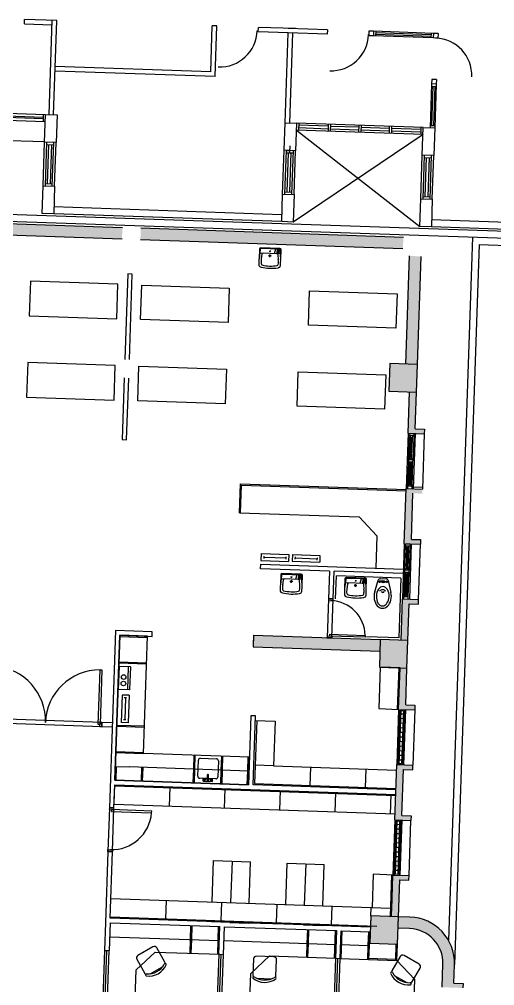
# Model space of a CAD drawing. Extents: x -28 to 149, y -33 to 76.
# Drawn here: x 110.4 to 120.72, y 32.8 to 53.79 of the extents above; entities that cross this region are included whole.
import ezdxf

# ---------------------------------------------------------------- set-up
doc = ezdxf.new("R2010")
doc.units = 0
doc.layers.add('arq-proyección edificios anexos', color=250, linetype='Continuous')

# ---------------------------------------------------------------- blocks, each defined once
blk = doc.blocks.new('Torre Sur')
h = blk.add_hatch(color=256)
h.paths.add_polyline_path([(37.555, 50.491), (31.859, 50.686), (31.85, 50.437), (37.547, 50.241)])
h.paths.add_polyline_path([(43.652, 50.281), (37.955, 50.477), (37.946, 50.227), (43.643, 50.031)])
h.paths.add_polyline_path([(31.459, 50.7), (25.962, 50.889), (25.953, 50.639), (31.45, 50.45)])
h.paths.add_polyline_path([(25.562, 50.903), (19.466, 51.112), (19.172, 42.567), (19.165, 42.367), (19.415, 42.359), (19.707, 50.854), (25.554, 50.653)])
h.paths.add_polyline_path([(23.883, 42.205), (20.745, 42.313), (20.736, 42.063), (23.874, 41.955)])
h.paths.add_polyline_path([(29.509, 42.012), (27.041, 42.097), (27.032, 41.847), (29.501, 41.762)])
h.paths.add_polyline_path([(34.157, 41.852), (31.308, 41.95), (30.409, 41.981), (30.4, 41.731), (34.148, 41.602)])
h.paths.add_polyline_path([(43.151, 41.543), (40.403, 41.638), (40.394, 41.388), (43.143, 41.294)])
h.paths.add_polyline_path([(33.945, 35.681), (31.056, 35.78), (31.048, 35.53), (33.936, 35.431)])
h.paths.add_polyline_path([(19.395, 41.759), (19.145, 41.767), (18.96, 36.371), (19.209, 36.362)])
for points in [[(44.038, 49.868), (43.788, 49.876), (43.707, 47.528), (43.957, 47.519)], [(43.957, 47.519), (43.357, 47.54), (43.337, 46.94), (43.936, 46.92)], [(43.751, 41.523), (43.151, 41.543), (43.131, 40.944), (43.73, 40.923)], [(43.545, 35.526), (42.945, 35.547), (42.925, 34.947), (43.524, 34.927)]]:
    blk.add_hatch(color=256).paths.add_polyline_path(points)
h = blk.add_hatch(color=256)
h.paths.add_polyline_path([(43.936, 46.91), (43.886, 46.911), (43.886, 46.921), (43.786, 46.925), (43.756, 46.025), (44.105, 46.013), (44.109, 46.113), (43.909, 46.12)])
h.paths.add_polyline_path([(43.861, 44.721), (44.061, 44.714), (44.064, 44.814), (43.714, 44.826), (43.673, 43.627), (44.023, 43.615), (44.026, 43.715), (43.827, 43.721)])
h.paths.add_polyline_path([(43.778, 42.322), (43.978, 42.315), (43.982, 42.415), (43.632, 42.427), (43.601, 41.528), (43.701, 41.524), (43.701, 41.534), (43.751, 41.533)])
h.paths.add_polyline_path([(43.73, 40.913), (43.68, 40.915), (43.68, 40.925), (43.58, 40.928), (43.55, 40.029), (43.899, 40.017), (43.903, 40.117), (43.703, 40.124)])
h.paths.add_polyline_path([(43.655, 38.724), (43.855, 38.718), (43.858, 38.818), (43.508, 38.83), (43.467, 37.63), (43.817, 37.618), (43.82, 37.718), (43.621, 37.725)])
h.paths.add_polyline_path([(43.573, 36.326), (43.772, 36.319), (43.776, 36.419), (43.426, 36.431), (43.4, 35.681), (43.395, 35.531), (43.495, 35.528), (43.495, 35.538), (43.545, 35.536)])
h = blk.add_hatch(color=256)
h.paths.add_polyline_path([(44.698, 32.685), (44.898, 32.678), (44.902, 32.778), (44.452, 32.794), (44.411, 31.594), (44.86, 31.579), (44.864, 31.679), (44.664, 31.686)])
h.paths.add_polyline_path([(44.76, 34.484, 0.414214), (43.795, 35.518), (43.545, 35.526), (43.536, 35.276), (43.786, 35.268, -0.414214), (44.51, 34.493), (44.493, 33.993), (44.743, 33.984), (44.943, 33.977), (44.946, 34.077), (44.746, 34.084)])
for p, q in [((35.431, 54.916), (35.434, 55.016)), ((36.134, 54.992), (35.434, 55.016)), ((35.964, 52.947), (36.034, 54.996)), ((36.063, 52.943), (36.134, 54.992)), ((35.431, 54.916), (36.03, 54.896)), ((39.473, 53.877), (39.507, 54.876)), ((39.607, 54.873), (39.507, 54.876)), ((39.569, 53.774), (39.607, 54.873)), ((40.503, 54.742), (40.506, 54.842)), ((41.315, 54.814), (40.506, 54.842)), ((42.005, 54.791), (41.156, 54.82)), ((42.005, 54.791), (42.002, 54.691)), ((41.152, 54.72), (40.503, 54.742)), ((41.085, 52.771), (41.152, 54.72)), ((42.002, 54.691), (41.152, 54.72)), ((41.185, 52.767), (41.252, 54.716)), ((42.905, 54.76), (42.901, 54.66)), ((43.001, 54.656), (42.901, 54.66)), ((43.005, 54.756), (42.905, 54.76)), ((43.005, 54.756), (43.001, 54.656)), ((44.301, 54.612), (43.001, 54.656)), ((44.304, 54.712), (43.005, 54.756)), ((43.055, 54.754), (43.051, 54.655)), ((44.252, 54.643), (43.052, 54.685)), ((44.253, 54.683), (43.054, 54.724)), ((44.254, 54.713), (44.251, 54.613)), ((44.304, 54.712), (44.301, 54.612)), ((44.401, 54.608), (44.301, 54.612)), ((44.404, 54.708), (44.304, 54.712)), ((44.404, 54.708), (44.401, 54.608)), ((39.473, 53.877), (36.099, 53.993)), ((39.569, 53.774), (36.096, 53.893)), ((44.266, 53.612), (44.234, 52.663)), ((44.265, 53.562), (44.364, 53.559)), ((44.295, 53.561), (44.265, 52.712)), ((44.27, 53.712), (44.266, 53.612)), ((44.366, 53.609), (44.266, 53.612)), ((44.37, 53.709), (44.27, 53.712)), ((44.334, 53.56), (44.305, 52.71)), ((44.366, 53.609), (44.334, 52.659)), ((44.37, 53.709), (44.366, 53.609)), ((31.141, 53.112), (35.889, 52.949)), ((19.827, 52.894), (35.868, 52.361)), ((31.136, 52.963), (35.883, 52.799)), ((34.703, 52.901), (35.836, 52.862)), ((34.704, 52.929), (35.837, 52.891)), ((35.839, 52.951), (35.833, 52.801)), ((35.868, 52.35), (35.889, 52.949)), ((35.889, 52.949), (36.138, 52.941)), ((36.138, 52.941), (36.118, 52.341)), ((41.065, 52.171), (41.085, 52.771)), ((41.085, 52.771), (41.335, 52.762)), ((41.335, 52.762), (41.315, 52.163)), ((44.084, 52.668), (41.335, 52.762)), ((41.385, 52.761), (41.38, 52.611)), ((42.021, 52.694), (41.384, 52.716)), ((42.022, 52.739), (42.017, 52.589)), ((42.072, 52.737), (42.067, 52.587)), ((42.683, 52.671), (42.071, 52.692)), ((42.685, 52.716), (42.679, 52.566)), ((42.735, 52.714), (42.729, 52.564)), ((43.347, 52.693), (43.342, 52.543)), ((43.397, 52.692), (43.391, 52.542)), ((44.235, 52.713), (44.335, 52.709)), ((44.079, 52.518), (41.262, 50.614)), ((41.33, 52.612), (44.01, 50.519)), ((44.079, 52.518), (41.33, 52.612)), ((42.019, 52.634), (41.382, 52.656)), ((42.681, 52.611), (42.069, 52.632)), ((43.343, 52.588), (42.731, 52.609)), ((43.345, 52.648), (42.733, 52.669)), ((44.03, 52.565), (43.393, 52.587)), ((44.032, 52.625), (43.395, 52.647)), ((44.034, 52.67), (44.029, 52.52)), ((44.063, 52.068), (44.084, 52.668)), ((44.084, 52.668), (44.334, 52.659)), ((44.334, 52.659), (44.313, 52.06)), ((35.835, 51.4), (35.868, 52.35)), ((36.118, 52.341), (35.868, 52.35)), ((35.885, 51.399), (35.918, 52.348)), ((35.885, 51.399), (35.918, 52.348)), ((35.916, 52.298), (36.066, 52.293)), ((35.932, 51.447), (35.961, 52.296)), ((35.992, 51.445), (36.021, 52.294)), ((36.035, 51.393), (36.068, 52.343)), ((36.085, 51.392), (36.118, 52.341)), ((41.188, 52.117), (41.193, 52.267)), ((41.032, 51.222), (41.065, 52.171)), ((41.315, 52.163), (41.065, 52.171)), ((41.082, 51.22), (41.115, 52.17)), ((41.113, 52.12), (41.263, 52.114)), ((41.115, 52.166), (41.19, 52.164)), ((41.129, 51.269), (41.158, 52.118)), ((41.189, 51.266), (41.218, 52.116)), ((41.232, 51.215), (41.265, 52.164)), ((41.282, 51.213), (41.315, 52.163)), ((44.031, 51.119), (44.063, 52.068)), ((44.313, 52.06), (44.063, 52.068)), ((44.08, 51.117), (44.113, 52.067)), ((44.23, 51.112), (44.263, 52.061)), ((44.28, 51.11), (44.313, 52.06)), ((44.111, 52.017), (44.261, 52.011)), ((44.127, 51.166), (44.156, 52.015)), ((44.187, 51.163), (44.216, 52.013)), ((35.887, 51.449), (36.037, 51.443)), ((53.353, 50.15), (19.523, 51.312)), ((35.815, 50.801), (35.835, 51.4)), ((35.835, 51.4), (36.085, 51.392)), ((36.085, 51.392), (36.065, 50.792)), ((41.012, 50.622), (41.032, 51.222)), ((41.032, 51.222), (41.282, 51.213)), ((41.084, 51.27), (41.234, 51.265)), ((53.335, 50.001), (19.518, 51.162)), ((41.282, 51.213), (41.262, 50.614)), ((44.01, 50.519), (44.031, 51.119)), ((44.031, 51.119), (44.28, 51.11)), ((44.082, 51.167), (44.232, 51.162)), ((44.28, 51.11), (44.26, 50.511)), ((36.065, 50.792), (35.815, 50.801)), ((41.017, 50.772), (36.07, 50.942)), ((37.555, 50.491), (31.859, 50.686)), ((41.012, 50.622), (36.065, 50.792)), ((41.262, 50.614), (41.012, 50.622)), ((50.961, 50.431), (44.265, 50.661)), ((37.547, 50.241), (31.85, 50.437)), ((43.652, 50.281), (37.955, 50.477)), ((44.26, 50.511), (44.01, 50.519)), ((50.956, 50.281), (44.26, 50.511)), ((43.643, 50.031), (37.946, 50.227)), ((45.152, 50.282), (44.628, 35.016)), ((40.527, 50.032), (40.52, 49.817)), ((40.544, 50.014), (40.52, 49.817)), ((40.973, 50.042), (40.553, 50.056)), ((40.954, 50.022), (40.57, 50.036)), ((40.775, 49.978), (40.745, 49.98)), ((40.76, 49.964), (40.761, 49.993)), ((40.88, 50.025), (40.851, 49.926)), ((40.911, 50.016), (40.908, 49.934)), ((40.916, 50.016), (40.911, 50.016)), ((40.916, 50.016), (40.913, 49.934)), ((40.926, 50.016), (40.923, 49.933)), ((40.931, 50.016), (40.926, 50.016)), ((40.931, 50.016), (40.928, 49.933)), ((40.941, 50.015), (40.938, 49.933)), ((40.946, 50.015), (40.941, 50.015)), ((40.946, 50.015), (40.943, 49.933)), ((40.99, 49.801), (40.978, 49.999)), ((40.99, 49.801), (40.997, 50.016)), ((45.297, 50.125), (44.76, 34.484)), ((45.297, 50.125), (54.197, 49.819)), ((40.983, 49.921), (40.535, 49.937)), ((40.582, 49.912), (40.569, 49.811)), ((40.787, 49.878), (40.727, 49.88)), ((40.756, 49.852), (40.758, 49.909)), ((40.913, 49.934), (40.908, 49.934)), ((40.928, 49.933), (40.923, 49.933)), ((40.94, 49.798), (40.934, 49.9)), ((40.943, 49.933), (40.938, 49.933)), ((43.707, 47.528), (43.788, 49.876)), ((43.957, 47.519), (44.038, 49.868)), ((35.561, 49.328), (35.536, 48.578)), ((37.46, 49.263), (35.561, 49.328)), ((37.671, 49.486), (37.607, 47.629)), ((37.771, 49.483), (37.671, 49.486)), ((37.707, 47.625), (37.771, 49.483)), ((37.434, 48.513), (37.46, 49.263)), ((37.949, 48.495), (37.975, 49.245)), ((37.975, 49.245), (39.874, 49.18)), ((39.874, 49.18), (39.848, 48.43)), ((41.593, 48.37), (41.618, 49.12)), ((41.618, 49.12), (43.517, 49.055)), ((43.517, 49.055), (43.492, 48.305)), ((35.536, 48.578), (37.434, 48.513)), ((39.848, 48.43), (37.949, 48.495)), ((43.492, 48.305), (41.593, 48.37)), ((35.501, 47.563), (35.475, 46.813)), ((37.4, 47.497), (35.501, 47.563)), ((37.374, 46.748), (37.4, 47.497)), ((37.888, 46.73), (37.914, 47.48)), ((37.914, 47.48), (39.813, 47.415)), ((43.357, 47.54), (43.337, 46.94)), ((43.957, 47.519), (43.357, 47.54)), ((43.936, 46.92), (43.957, 47.519)), ((37.593, 47.229), (37.547, 45.888)), ((39.813, 47.415), (39.787, 46.665)), ((41.346, 46.612), (41.371, 47.361)), ((41.371, 47.361), (43.27, 47.296)), ((43.27, 47.296), (43.244, 46.546)), ((37.647, 45.885), (37.693, 47.225)), ((35.475, 46.813), (37.374, 46.748)), ((43.337, 46.94), (43.936, 46.92)), ((43.756, 46.025), (43.786, 46.925)), ((43.909, 46.12), (43.936, 46.92)), ((39.787, 46.665), (37.888, 46.73)), ((43.244, 46.546), (41.346, 46.612)), ((43.756, 46.025), (43.714, 44.826)), ((43.756, 46.025), (44.105, 46.013)), ((43.762, 45.45), (43.78, 45.974)), ((43.78, 45.974), (43.781, 46.024)), ((43.88, 45.971), (43.78, 45.974)), ((43.781, 46.024), (43.881, 46.021)), ((43.805, 45.974), (43.803, 45.939)), ((43.855, 45.972), (43.805, 45.974)), ((43.853, 45.937), (43.855, 45.972)), ((43.88, 45.971), (43.862, 45.446)), ((43.905, 46.02), (43.864, 44.821)), ((43.881, 46.021), (43.88, 45.971)), ((43.909, 46.12), (44.109, 46.113)), ((44.105, 46.013), (44.064, 44.814)), ((44.109, 46.113), (44.105, 46.013)), ((37.547, 45.888), (37.647, 45.885)), ((43.803, 45.939), (43.788, 45.484)), ((43.803, 45.939), (43.824, 45.924)), ((43.811, 45.483), (43.826, 45.938)), ((43.83, 45.938), (43.815, 45.483)), ((43.824, 45.924), (43.825, 45.94)), ((43.825, 45.94), (43.833, 45.94)), ((43.826, 45.938), (43.83, 45.938)), ((43.833, 45.94), (43.832, 45.924)), ((43.832, 45.924), (43.853, 45.937)), ((43.838, 45.482), (43.853, 45.937)), ((43.76, 45.4), (43.742, 44.875)), ((43.762, 45.45), (43.76, 45.4)), ((43.76, 45.4), (43.86, 45.396)), ((43.862, 45.446), (43.762, 45.45)), ((43.768, 44.909), (43.784, 45.364)), ((43.785, 45.399), (43.784, 45.364)), ((43.784, 45.364), (43.804, 45.35)), ((43.835, 45.397), (43.785, 45.399)), ((43.787, 45.449), (43.788, 45.484)), ((43.837, 45.447), (43.787, 45.449)), ((43.788, 45.484), (43.809, 45.497)), ((43.807, 45.363), (43.791, 44.908)), ((43.795, 44.908), (43.811, 45.363)), ((43.804, 45.35), (43.805, 45.365)), ((43.805, 45.365), (43.813, 45.365)), ((43.811, 45.363), (43.807, 45.363)), ((43.809, 45.497), (43.809, 45.481)), ((43.809, 45.481), (43.817, 45.481)), ((43.815, 45.483), (43.811, 45.483)), ((43.813, 45.365), (43.812, 45.349)), ((43.812, 45.349), (43.834, 45.362)), ((43.817, 45.481), (43.817, 45.497)), ((43.817, 45.497), (43.838, 45.482)), ((43.834, 45.362), (43.818, 44.907)), ((43.834, 45.362), (43.835, 45.397)), ((43.838, 45.482), (43.837, 45.447)), ((43.842, 44.872), (43.86, 45.396)), ((43.86, 45.396), (43.862, 45.446)), ((40.094, 44.3), (40.116, 44.925)), ((40.116, 44.925), (43.713, 44.801)), ((43.768, 44.909), (43.79, 44.922)), ((43.79, 44.922), (43.789, 44.906)), ((43.797, 44.906), (43.798, 44.922)), ((43.798, 44.922), (43.818, 44.907)), ((40.119, 44.299), (40.14, 44.899)), ((40.14, 44.899), (43.713, 44.776)), ((43.673, 43.627), (43.714, 44.826)), ((43.714, 44.826), (44.064, 44.814)), ((43.742, 44.875), (43.74, 44.825)), ((43.74, 44.825), (43.84, 44.822)), ((43.842, 44.872), (43.742, 44.875)), ((43.767, 44.874), (43.768, 44.909)), ((43.817, 44.872), (43.767, 44.874)), ((43.789, 44.906), (43.797, 44.906)), ((43.791, 44.908), (43.795, 44.908)), ((43.818, 44.907), (43.817, 44.872)), ((43.827, 43.721), (43.861, 44.721)), ((43.84, 44.822), (43.842, 44.872)), ((43.866, 44.865), (44.066, 44.858)), ((44.066, 44.858), (44.064, 44.814)), ((40.094, 44.3), (42.693, 44.211)), ((43.079, 43.797), (42.693, 44.211)), ((43.079, 43.797), (43.055, 43.098)), ((43.827, 43.721), (44.026, 43.715)), ((44.026, 43.715), (44.023, 43.615)), ((43.673, 43.627), (43.632, 42.427)), ((43.673, 43.627), (44.023, 43.615)), ((43.679, 43.051), (43.697, 43.576)), ((43.697, 43.576), (43.699, 43.626)), ((43.797, 43.572), (43.697, 43.576)), ((43.699, 43.626), (43.799, 43.622)), ((43.721, 43.54), (43.705, 43.085)), ((43.722, 43.575), (43.721, 43.54)), ((43.721, 43.54), (43.742, 43.526)), ((43.772, 43.573), (43.722, 43.575)), ((43.728, 43.084), (43.744, 43.539)), ((43.748, 43.539), (43.732, 43.084)), ((43.742, 43.526), (43.742, 43.541)), ((43.742, 43.541), (43.75, 43.541)), ((43.744, 43.539), (43.748, 43.539)), ((43.75, 43.541), (43.75, 43.525)), ((43.75, 43.525), (43.771, 43.538)), ((43.755, 43.084), (43.771, 43.538)), ((43.771, 43.538), (43.772, 43.573)), ((43.797, 43.572), (43.779, 43.048)), ((43.823, 43.622), (43.782, 42.422)), ((43.799, 43.622), (43.797, 43.572)), ((43.982, 42.415), (44.023, 43.615)), ((40.564, 43.413), (40.559, 43.263)), ((40.559, 43.263), (41.158, 43.242)), ((40.564, 43.413), (41.164, 43.392)), ((40.623, 43.359), (40.621, 43.308)), ((40.622, 43.336), (41.101, 43.32)), ((41.101, 43.343), (41.1, 43.292)), ((41.164, 43.392), (41.158, 43.242)), ((41.243, 43.394), (41.237, 43.244)), ((41.237, 43.244), (41.837, 43.223)), ((41.243, 43.394), (41.842, 43.373)), ((41.301, 43.34), (41.299, 43.289)), ((41.3, 43.317), (41.779, 43.3)), ((41.78, 43.323), (41.778, 43.272)), ((41.842, 43.373), (41.837, 43.223)), ((40.553, 43.083), (40.556, 43.183)), ((42.052, 43.032), (40.553, 43.083)), ((40.556, 43.183), (43.654, 43.077)), ((42.052, 43.032), (42.031, 42.432)), ((42.131, 42.429), (42.152, 43.029)), ((43.651, 42.977), (42.152, 43.029)), ((43.679, 43.051), (43.678, 43.001)), ((43.779, 43.048), (43.679, 43.051)), ((43.704, 43.05), (43.705, 43.085)), ((43.754, 43.049), (43.704, 43.05)), ((43.705, 43.085), (43.727, 43.098)), ((43.727, 43.098), (43.726, 43.083)), ((43.726, 43.083), (43.734, 43.082)), ((43.732, 43.084), (43.728, 43.084)), ((43.734, 43.082), (43.735, 43.098)), ((43.735, 43.098), (43.755, 43.084)), ((43.755, 43.084), (43.754, 43.049)), ((43.778, 42.998), (43.779, 43.048)), ((40.991, 42.957), (40.984, 42.742)), ((41.009, 42.939), (40.984, 42.742)), ((41.447, 42.846), (40.999, 42.862)), ((41.437, 42.967), (41.017, 42.981)), ((41.046, 42.837), (41.033, 42.736)), ((41.418, 42.947), (41.034, 42.96)), ((41.24, 42.903), (41.21, 42.904)), ((41.22, 42.777), (41.222, 42.834)), ((41.224, 42.889), (41.225, 42.918)), ((41.344, 42.95), (41.315, 42.851)), ((41.375, 42.941), (41.372, 42.859)), ((41.377, 42.859), (41.372, 42.859)), ((41.38, 42.941), (41.375, 42.941)), ((41.38, 42.941), (41.377, 42.859)), ((41.39, 42.941), (41.387, 42.858)), ((41.392, 42.858), (41.387, 42.858)), ((41.395, 42.941), (41.39, 42.941)), ((41.395, 42.941), (41.392, 42.858)), ((41.404, 42.723), (41.398, 42.825)), ((41.405, 42.94), (41.402, 42.858)), ((41.407, 42.858), (41.402, 42.858)), ((41.41, 42.94), (41.405, 42.94)), ((41.41, 42.94), (41.407, 42.858)), ((41.454, 42.726), (41.442, 42.924)), ((41.454, 42.726), (41.461, 42.941)), ((42.181, 42.427), (42.198, 42.927)), ((43.597, 42.879), (42.198, 42.927)), ((42.385, 42.871), (42.378, 42.656)), ((42.402, 42.852), (42.378, 42.656)), ((42.831, 42.88), (42.411, 42.895)), ((42.812, 42.861), (42.428, 42.874)), ((42.633, 42.817), (42.603, 42.818)), ((42.618, 42.803), (42.619, 42.831)), ((42.738, 42.863), (42.709, 42.764)), ((42.769, 42.855), (42.766, 42.772)), ((42.774, 42.855), (42.769, 42.855)), ((42.774, 42.855), (42.771, 42.772)), ((42.784, 42.854), (42.781, 42.772)), ((42.789, 42.854), (42.784, 42.854)), ((42.789, 42.854), (42.786, 42.772)), ((42.799, 42.854), (42.796, 42.771)), ((42.804, 42.854), (42.799, 42.854)), ((42.804, 42.854), (42.801, 42.771)), ((42.847, 42.64), (42.836, 42.837)), ((42.847, 42.64), (42.855, 42.854)), ((43.031, 42.58), (43.108, 42.834)), ((43.133, 42.783), (43.134, 42.822)), ((43.134, 42.822), (43.142, 42.822)), ((43.142, 42.822), (43.141, 42.783)), ((43.158, 42.869), (43.277, 42.865)), ((43.324, 42.826), (43.383, 42.568)), ((43.597, 42.879), (43.553, 41.58)), ((43.678, 43.001), (43.66, 42.476)), ((43.678, 43.001), (43.778, 42.998)), ((43.686, 42.511), (43.701, 42.965)), ((43.703, 43), (43.701, 42.965)), ((43.701, 42.965), (43.722, 42.951)), ((43.753, 42.999), (43.703, 43)), ((43.724, 42.965), (43.709, 42.51)), ((43.713, 42.51), (43.728, 42.964)), ((43.722, 42.951), (43.722, 42.967)), ((43.722, 42.967), (43.73, 42.966)), ((43.728, 42.964), (43.724, 42.965)), ((43.73, 42.966), (43.73, 42.951)), ((43.73, 42.951), (43.751, 42.964)), ((43.751, 42.964), (43.736, 42.509)), ((43.751, 42.964), (43.753, 42.999)), ((43.759, 42.473), (43.778, 42.998)), ((41.251, 42.803), (41.191, 42.805)), ((42.841, 42.76), (42.393, 42.775)), ((42.44, 42.751), (42.427, 42.649)), ((42.645, 42.717), (42.585, 42.719)), ((42.614, 42.691), (42.616, 42.748)), ((42.771, 42.772), (42.766, 42.772)), ((42.786, 42.772), (42.781, 42.772)), ((42.798, 42.637), (42.792, 42.739)), ((42.801, 42.771), (42.796, 42.771)), ((43.118, 42.813), (43.117, 42.793)), ((43.128, 42.793), (43.117, 42.793)), ((43.128, 42.813), (43.118, 42.813)), ((43.134, 42.816), (43.128, 42.816)), ((43.128, 42.816), (43.128, 42.79)), ((43.128, 42.79), (43.133, 42.79)), ((43.133, 42.79), (43.134, 42.816)), ((43.141, 42.792), (43.133, 42.793)), ((43.141, 42.783), (43.133, 42.783)), ((43.142, 42.812), (43.134, 42.813)), ((43.141, 42.789), (43.142, 42.816)), ((43.147, 42.789), (43.141, 42.789)), ((43.142, 42.816), (43.148, 42.815)), ((43.148, 42.815), (43.147, 42.789)), ((43.194, 42.811), (43.147, 42.812)), ((43.193, 42.791), (43.147, 42.792)), ((43.237, 42.809), (43.284, 42.808)), ((43.283, 42.788), (43.237, 42.789)), ((43.284, 42.811), (43.283, 42.784)), ((43.283, 42.784), (43.289, 42.784)), ((43.29, 42.811), (43.284, 42.811)), ((43.289, 42.784), (43.29, 42.811)), ((43.289, 42.807), (43.312, 42.807)), ((43.311, 42.787), (43.289, 42.787)), ((43.312, 42.807), (43.311, 42.787)), ((42.031, 42.432), (42.002, 41.583)), ((42.031, 42.432), (42.03, 42.392)), ((42.031, 42.432), (42.131, 42.429)), ((42.131, 42.429), (42.031, 42.432)), ((42.131, 42.429), (42.031, 42.432)), ((42.102, 41.579), (42.131, 42.429)), ((42.13, 42.389), (42.131, 42.429)), ((43.601, 41.528), (43.632, 42.427)), ((43.632, 42.427), (43.982, 42.415)), ((43.66, 42.476), (43.658, 42.427)), ((43.658, 42.427), (43.758, 42.423)), ((43.759, 42.473), (43.66, 42.476)), ((43.685, 42.476), (43.686, 42.511)), ((43.735, 42.474), (43.685, 42.476)), ((43.686, 42.511), (43.707, 42.524)), ((43.707, 42.524), (43.707, 42.508)), ((43.707, 42.508), (43.715, 42.508)), ((43.709, 42.51), (43.713, 42.51)), ((43.715, 42.508), (43.715, 42.523)), ((43.715, 42.523), (43.736, 42.509)), ((43.736, 42.509), (43.735, 42.474)), ((43.758, 42.423), (43.759, 42.473)), ((43.978, 42.315), (43.982, 42.415)), ((42.03, 42.392), (42.13, 42.389)), ((43.751, 41.523), (43.778, 42.322)), ((43.778, 42.322), (43.978, 42.315)), ((37.405, 41.741), (37.273, 37.893)), ((37.393, 38.489), (37.501, 41.637)), ((37.501, 41.637), (37.393, 38.489)), ((38.204, 41.713), (37.405, 41.741)), ((37.5, 41.612), (38.1, 41.592)), ((37.501, 41.637), (38.201, 41.613)), ((38.101, 41.617), (37.501, 41.637)), ((38.013, 39.068), (38.101, 41.617)), ((38.201, 41.613), (38.204, 41.713)), ((40.403, 41.638), (40.394, 41.388)), ((40.403, 41.638), (40.396, 41.438)), ((40.403, 41.638), (40.396, 41.438)), ((40.403, 41.638), (40.396, 41.438)), ((40.403, 41.638), (43.151, 41.543)), ((40.403, 41.638), (43.151, 41.543)), ((42.002, 41.583), (42.003, 41.623)), ((42.002, 41.583), (42.102, 41.579)), ((42.102, 41.579), (42.002, 41.583)), ((42.003, 41.623), (42.103, 41.619)), ((42.053, 41.621), (42.055, 41.661)), ((42.823, 41.595), (42.053, 41.621)), ((42.055, 41.661), (42.825, 41.635)), ((42.103, 41.619), (42.102, 41.579)), ((42.825, 41.635), (42.823, 41.595)), ((43.553, 41.58), (42.853, 41.604)), ((40.394, 41.388), (43.143, 41.294)), ((43.151, 41.543), (43.131, 40.944)), ((43.751, 41.523), (43.151, 41.543)), ((43.73, 40.923), (43.751, 41.523)), ((37.474, 40.463), (37.491, 40.963)), ((37.481, 41.038), (38.08, 41.017)), ((37.482, 41.063), (38.081, 41.042)), ((37.726, 40.955), (37.491, 40.963)), ((37.674, 40.456), (37.691, 40.956)), ((37.719, 40.465), (37.736, 40.945)), ((43.151, 40.943), (43.12, 40.044)), ((43.131, 40.944), (43.73, 40.923)), ((43.58, 40.928), (43.181, 40.942)), ((43.551, 40.929), (43.52, 40.03)), ((37.029, 39.702), (37.07, 40.89)), ((37.07, 40.89), (37.11, 40.888)), ((37.11, 40.888), (37.07, 39.701)), ((43.55, 40.029), (43.58, 40.928)), ((43.55, 40.029), (43.58, 40.928)), ((43.703, 40.124), (43.73, 40.923)), ((37.709, 40.455), (37.474, 40.463)), ((37.551, 40.34), (37.531, 39.74)), ((37.701, 40.335), (37.551, 40.34)), ((37.701, 40.335), (37.68, 39.735)), ((37.647, 40.276), (37.596, 40.278)), ((37.624, 40.277), (37.608, 39.798)), ((43.703, 40.124), (43.903, 40.117)), ((43.903, 40.117), (43.899, 40.017)), ((40.343, 39.889), (40.291, 38.39)), ((40.443, 39.885), (40.343, 39.889)), ((40.391, 38.386), (40.443, 39.885)), ((43.12, 40.044), (43.55, 40.029)), ((43.55, 40.029), (43.508, 38.83)), ((43.575, 40.028), (43.533, 38.829)), ((43.55, 40.029), (43.899, 40.017)), ((43.594, 40.002), (43.554, 38.853)), ((43.571, 39.933), (43.671, 39.93)), ((43.594, 40.002), (43.654, 40)), ((43.654, 40), (43.614, 38.851)), ((43.675, 40.025), (43.633, 38.825)), ((43.7, 40.024), (43.658, 38.824)), ((43.899, 40.017), (43.858, 38.818)), ((37.108, 39.65), (34.659, 39.734)), ((34.663, 39.834), (37.111, 39.75)), ((37.07, 39.701), (37.029, 39.702)), ((37.068, 39.651), (37.071, 39.751)), ((37.071, 39.751), (37.111, 39.75)), ((37.108, 39.65), (37.111, 39.75)), ((37.111, 39.75), (37.108, 39.65)), ((37.111, 39.75), (37.108, 39.65)), ((37.111, 39.75), (37.336, 39.742)), ((37.434, 39.689), (38.034, 39.668)), ((37.68, 39.735), (37.531, 39.74)), ((37.631, 39.798), (37.58, 39.799)), ((40.469, 39.784), (40.422, 38.415)), ((40.439, 39.785), (40.869, 39.771)), ((40.869, 39.771), (40.836, 38.801)), ((43.564, 39.734), (43.664, 39.731)), ((43.568, 39.834), (43.668, 39.831)), ((37.108, 39.65), (37.068, 39.651)), ((37.333, 39.642), (37.108, 39.65)), ((37.433, 39.664), (38.033, 39.643)), ((43.558, 39.534), (43.658, 39.531)), ((43.561, 39.634), (43.661, 39.631)), ((43.551, 39.335), (43.651, 39.331)), ((43.554, 39.434), (43.654, 39.431)), ((37.414, 39.089), (38.013, 39.068)), ((37.415, 39.114), (38.014, 39.093)), ((40.312, 38.989), (38.013, 39.068)), ((43.544, 39.135), (43.644, 39.131)), ((43.547, 39.235), (43.647, 39.231)), ((39.102, 38.731), (39.113, 39.031)), ((39.127, 38.73), (39.138, 39.03)), ((39.192, 38.577), (39.204, 38.925)), ((39.249, 38.967), (39.597, 38.955)), ((39.639, 38.91), (39.627, 38.562)), ((39.702, 38.71), (39.712, 39.01)), ((39.727, 38.709), (39.737, 39.009)), ((40.277, 38.69), (40.287, 38.99)), ((40.291, 38.39), (40.312, 38.989)), ((40.291, 38.39), (40.312, 38.989)), ((43.537, 38.935), (43.637, 38.931)), ((43.54, 39.035), (43.64, 39.031)), ((43.554, 38.853), (43.614, 38.851)), ((37.403, 38.789), (37.703, 38.779)), ((37.418, 38.488), (37.428, 38.788)), ((40.302, 38.689), (37.703, 38.779)), ((37.968, 38.469), (37.978, 38.769)), ((37.993, 38.469), (38.003, 38.768)), ((39.092, 38.431), (39.102, 38.731)), ((39.117, 38.43), (39.127, 38.73)), ((39.692, 38.41), (39.702, 38.71)), ((39.717, 38.409), (39.727, 38.709)), ((40.266, 38.391), (40.277, 38.69)), ((40.836, 38.801), (40.436, 38.815)), ((40.836, 38.801), (43.504, 38.71)), ((41.635, 38.774), (41.622, 38.374)), ((42.835, 38.733), (42.821, 38.333)), ((43.467, 37.63), (43.508, 38.83)), ((43.508, 38.83), (43.858, 38.818)), ((43.621, 37.725), (43.655, 38.724)), ((43.655, 38.724), (43.855, 38.718)), ((43.855, 38.718), (43.858, 38.818)), ((40.291, 38.39), (37.393, 38.489)), ((37.393, 38.489), (40.291, 38.39)), ((39.399, 38.526), (39.234, 38.531)), ((39.303, 38.51), (39.302, 38.481)), ((39.312, 38.471), (39.5, 38.464)), ((39.399, 38.517), (39.313, 38.52)), ((39.398, 38.492), (39.402, 38.604)), ((39.42, 38.603), (39.416, 38.492)), ((39.582, 38.519), (39.417, 38.525)), ((39.502, 38.513), (39.417, 38.516)), ((39.51, 38.474), (39.511, 38.503)), ((40.422, 38.415), (43.491, 38.31)), ((37.373, 37.89), (37.39, 38.389)), ((37.376, 37.99), (37.39, 38.389)), ((43.485, 38.15), (37.389, 38.359)), ((37.39, 38.389), (43.486, 38.18)), ((38.574, 37.918), (38.589, 38.348)), ((39.774, 37.877), (39.788, 38.307)), ((43.49, 38.28), (40.391, 38.386)), ((40.973, 37.836), (40.988, 38.266)), ((42.172, 37.795), (42.187, 38.225)), ((43.371, 37.754), (43.386, 38.183)), ((37.273, 37.893), (37.24, 36.944)), ((37.273, 37.893), (37.271, 37.853)), ((37.271, 37.853), (37.371, 37.85)), ((37.273, 37.893), (37.373, 37.89)), ((37.373, 37.89), (37.273, 37.893)), ((37.373, 37.89), (37.273, 37.893)), ((37.321, 37.851), (37.32, 37.811)), ((37.32, 37.811), (38.19, 37.781)), ((38.191, 37.821), (37.321, 37.851)), ((37.34, 36.94), (37.373, 37.89)), ((37.371, 37.85), (37.373, 37.89)), ((43.471, 37.75), (37.375, 37.96)), ((38.19, 37.781), (38.191, 37.821)), ((43.467, 37.63), (43.426, 36.431)), ((43.492, 37.629), (43.451, 36.43)), ((43.467, 37.63), (43.817, 37.618)), ((43.511, 37.604), (43.472, 36.454)), ((43.511, 37.604), (43.571, 37.602)), ((43.571, 37.602), (43.532, 36.452)), ((43.592, 37.626), (43.551, 36.427)), ((43.617, 37.625), (43.576, 36.426)), ((43.621, 37.725), (43.82, 37.718)), ((43.776, 36.419), (43.817, 37.618)), ((43.82, 37.718), (43.817, 37.618)), ((43.486, 37.436), (43.585, 37.432)), ((43.489, 37.534), (43.589, 37.531)), ((43.479, 37.236), (43.579, 37.232)), ((43.482, 37.336), (43.582, 37.332)), ((37.24, 36.944), (37.187, 35.394)), ((37.24, 36.944), (37.241, 36.984)), ((37.34, 36.94), (37.24, 36.944)), ((37.24, 36.944), (37.34, 36.94)), ((37.34, 36.94), (37.24, 36.944)), ((37.241, 36.984), (37.341, 36.98)), ((37.341, 36.98), (37.34, 36.94)), ((43.472, 37.036), (43.572, 37.032)), ((43.475, 37.136), (43.575, 37.132)), ((37.29, 35.491), (37.34, 36.94)), ((39.504, 35.845), (39.535, 36.745)), ((39.535, 36.745), (40.334, 36.717)), ((43.462, 36.736), (43.561, 36.733)), ((43.465, 36.836), (43.565, 36.833)), ((43.468, 36.936), (43.568, 36.933)), ((39.934, 36.731), (39.903, 35.831)), ((39.934, 36.731), (39.903, 35.831)), ((40.303, 35.818), (40.334, 36.717)), ((41.103, 35.79), (41.134, 36.69)), ((41.134, 36.69), (41.933, 36.662)), ((41.533, 36.676), (41.502, 35.777)), ((41.533, 36.676), (41.502, 35.777)), ((41.902, 35.763), (41.933, 36.662)), ((43.455, 36.536), (43.555, 36.533)), ((43.458, 36.636), (43.558, 36.633)), ((42.996, 36.446), (42.972, 35.726)), ((43.438, 36.431), (42.996, 36.446)), ((43.396, 36.432), (43.365, 35.532)), ((43.395, 35.531), (43.426, 36.431)), ((43.4, 35.681), (43.426, 36.431)), ((43.426, 36.431), (43.776, 36.419)), ((43.472, 36.454), (43.532, 36.452)), ((43.545, 35.526), (43.573, 36.326)), ((43.573, 36.326), (43.772, 36.319)), ((43.772, 36.319), (43.776, 36.419)), ((37.305, 35.921), (43.371, 35.712)), ((38.504, 35.88), (38.49, 35.48)), ((39.703, 35.838), (39.69, 35.439)), ((40.903, 35.797), (40.889, 35.397)), ((42.102, 35.756), (42.088, 35.356)), ((42.945, 35.547), (42.952, 35.727)), ((37.291, 35.521), (37.29, 35.491)), ((42.937, 35.297), (37.29, 35.491)), ((37.291, 35.521), (43.074, 35.322)), ((42.945, 35.547), (42.925, 34.947)), ((42.945, 35.547), (42.938, 35.327)), ((43.545, 35.526), (42.945, 35.547)), ((43.524, 34.927), (43.545, 35.526)), ((43.795, 35.518), (43.545, 35.526)), ((37.187, 35.394), (37.166, 34.795)), ((37.287, 35.391), (37.266, 34.791)), ((37.287, 35.391), (39.669, 35.309)), ((39.034, 35.031), (39.044, 35.331)), ((39.059, 35.03), (39.069, 35.33)), ((39.889, 35.402), (39.489, 35.415)), ((39.623, 34.71), (39.644, 35.31)), ((39.648, 34.71), (39.669, 35.309)), ((39.748, 34.706), (39.769, 35.306)), ((39.769, 35.306), (42.2, 35.222)), ((39.889, 35.402), (40.288, 35.388)), ((41.088, 35.361), (40.288, 35.388)), ((41.488, 35.347), (41.088, 35.361)), ((41.488, 35.347), (41.887, 35.333)), ((42.937, 35.297), (41.887, 35.333)), ((43.786, 35.268), (43.536, 35.276)), ((37.276, 35.091), (39.658, 35.009)), ((41.566, 34.944), (41.576, 35.244)), ((41.591, 34.943), (41.601, 35.243)), ((42.155, 34.623), (42.176, 35.223)), ((42.2, 35.222), (42.18, 34.623)), ((42.28, 34.619), (42.3, 35.219)), ((42.3, 35.219), (42.933, 35.197)), ((42.305, 34.618), (42.325, 35.218)), ((42.89, 34.898), (42.9, 35.198)), ((42.915, 34.898), (42.925, 35.197)), ((38.218, 34.87), (37.892, 34.686)), ((38.477, 34.537), (38.303, 34.846)), ((39.023, 34.731), (39.034, 35.031)), ((39.048, 34.73), (39.059, 35.03)), ((39.758, 35.006), (42.19, 34.922)), ((41.555, 34.644), (41.566, 34.944)), ((41.58, 34.643), (41.591, 34.943)), ((42.29, 34.919), (42.89, 34.898)), ((42.879, 34.599), (42.89, 34.898)), ((42.904, 34.598), (42.915, 34.898)), ((42.925, 34.947), (43.524, 34.927)), ((43.487, 34.578), (43.499, 34.928)), ((43.512, 34.577), (43.524, 34.927)), ((37.166, 34.795), (37.086, 32.471)), ((37.136, 32.469), (37.216, 34.793)), ((37.166, 34.795), (37.266, 34.791)), ((37.186, 32.468), (37.266, 34.791)), ((37.191, 34.794), (37.241, 34.792)), ((38.266, 34.757), (37.852, 34.371)), ((38.266, 34.757), (39.673, 34.709)), ((39.648, 34.71), (39.568, 32.386)), ((39.618, 32.384), (39.698, 34.708)), ((39.648, 34.71), (39.748, 34.706)), ((39.668, 32.383), (39.748, 34.706)), ((40.747, 34.672), (40.334, 34.286)), ((40.84, 34.654), (40.465, 34.667)), ((40.747, 34.672), (42.18, 34.623)), ((43.582, 34.659), (43.405, 34.352)), ((43.992, 34.494), (43.668, 34.682)), ((37.868, 34.601), (38.042, 34.292)), ((38.155, 34.284), (38.425, 34.436)), ((40.4, 34.607), (40.388, 34.253)), ((40.888, 34.236), (40.9, 34.59)), ((42.18, 34.623), (42.1, 32.299)), ((42.15, 32.297), (42.23, 34.621)), ((42.18, 34.623), (42.28, 34.619)), ((42.2, 32.296), (42.28, 34.619)), ((42.28, 34.619), (43.512, 34.577)), ((42.88, 34.624), (43.488, 34.603)), ((43.898, 34.163), (43.512, 34.577)), ((44.493, 33.993), (44.51, 34.493)), ((44.746, 34.084), (44.76, 34.484)), ((37.786, 32.447), (37.852, 34.371)), ((40.334, 34.286), (40.268, 32.362)), ((43.456, 34.251), (43.725, 34.096)), ((43.838, 34.102), (44.015, 34.409)), ((40.481, 34.187), (40.791, 34.176)), ((43.832, 32.24), (43.898, 34.163)), ((44.746, 34.084), (44.946, 34.077)), ((44.946, 34.077), (44.943, 33.977))]:
    blk.add_line(p, q)
for centre, radius in [((40.76, 49.979), 0.00666), ((40.757, 49.879), 0.0162), ((41.221, 42.804), 0.0162), ((41.225, 42.904), 0.00666), ((42.618, 42.818), 0.00666), ((43.215, 42.8), 0.024), ((43.215, 42.8), 0.019), ((42.615, 42.718), 0.0162), ((37.583, 40.73), 0.05), ((37.578, 40.59), 0.05), ((39.33, 38.495), 0.0169), ((39.33, 38.495), 0.0147), ((39.483, 38.489), 0.0169), ((39.483, 38.489), 0.0147)]:
    blk.add_circle(centre, radius)
for centre, radius, start, end in [((39.665, 54.796), 0.815, 268.033, 358.033), ((42.081, 54.713), 0.815, 268.033, 358.033), ((44.323, 53.795), 0.815, 358.033, 88.033), ((40.552, 50.031), 0.025, 88.033, 178.033), ((40.569, 50.011), 0.025, 88.033, 172.8386), ((40.953, 49.997), 0.025, 3.2274, 88.033), ((40.972, 50.017), 0.025, 358.033, 88.033), ((41.306, 49.725), 0.792, 173.3254, 182.7406), ((40.842, 49.75), 0.279, 167.4079, 188.8842), ((40.607, 49.909), 0.025, 88.033, 172.8386), ((40.909, 49.899), 0.025, 3.2274, 88.033), ((40.663, 49.756), 0.279, 347.1819, 8.6582), ((40.198, 49.763), 0.792, 353.3254, 2.7406), ((40.565, 49.686), 0.05, 178.033, 268.033), ((40.777, 50.474), 0.866, 255.6927, 268.033), ((40.591, 49.706), 0.025, 178.033, 256.3573), ((40.777, 50.474), 0.816, 256.3573, 268.033), ((40.777, 50.474), 0.866, 268.033, 280.3734), ((40.777, 50.474), 0.816, 268.033, 279.7087), ((40.911, 49.695), 0.025, 279.7087, 358.033), ((40.935, 49.673), 0.05, 268.033, 358.033), ((41.016, 42.956), 0.025, 88.033, 178.033), ((41.033, 42.936), 0.025, 88.033, 172.8386), ((41.071, 42.834), 0.025, 88.033, 172.8386), ((41.373, 42.824), 0.025, 3.2274, 88.033), ((41.417, 42.922), 0.025, 3.2274, 88.033), ((41.436, 42.942), 0.025, 358.033, 88.033), ((42.41, 42.87), 0.025, 88.033, 178.033), ((42.427, 42.849), 0.025, 88.033, 172.8386), ((42.811, 42.836), 0.025, 3.2274, 88.033), ((42.83, 42.855), 0.025, 358.033, 88.033), ((43.156, 42.819), 0.05, 88.033, 163.1136), ((43.275, 42.815), 0.05, 12.9926, 88.033), ((41.77, 42.65), 0.792, 173.3254, 182.7406), ((41.029, 42.61), 0.05, 178.033, 268.033), ((41.306, 42.675), 0.279, 167.4079, 188.8842), ((41.055, 42.631), 0.025, 178.033, 256.3573), ((41.375, 42.62), 0.025, 279.7087, 358.033), ((41.127, 42.681), 0.279, 347.1819, 8.6582), ((40.662, 42.688), 0.792, 353.3254, 2.7406), ((43.164, 42.564), 0.792, 173.3254, 182.7406), ((42.7, 42.589), 0.279, 167.4079, 188.8842), ((42.465, 42.748), 0.025, 88.033, 172.8386), ((42.767, 42.737), 0.025, 3.2274, 88.033), ((42.521, 42.595), 0.279, 347.1819, 8.6582), ((42.056, 42.602), 0.792, 353.3254, 2.7406), ((43.203, 42.528), 0.0974, 42.2694, 133.7966), ((41.242, 43.399), 0.866, 255.6927, 268.033), ((41.242, 43.399), 0.816, 256.3573, 268.033), ((41.242, 43.399), 0.866, 268.033, 280.3734), ((41.242, 43.399), 0.816, 268.033, 279.7087), ((41.399, 42.598), 0.05, 268.033, 358.033), ((42.423, 42.524), 0.05, 178.033, 268.033), ((42.635, 43.313), 0.866, 255.6927, 268.033), ((42.449, 42.545), 0.025, 178.033, 256.3573), ((42.635, 43.313), 0.816, 256.3573, 268.033), ((42.635, 43.313), 0.866, 268.033, 280.3734), ((42.635, 43.313), 0.816, 268.033, 279.7087), ((42.769, 42.534), 0.025, 279.7087, 358.033), ((42.793, 42.511), 0.05, 268.033, 358.033), ((43.207, 42.601), 0.0312, 189.137, 346.917), ((42.053, 41.621), 0.77, 1.0209, 88.033), ((34.701, 39.782), 1.185, 358.033, 86.092), ((37.726, 40.945), 0.01, 358.033, 88.033), ((37.07, 39.701), 1.185, 89.974, 178.033), ((37.709, 40.465), 0.01, 268.033, 358.033), ((39.247, 38.924), 0.0436, 88.033, 178.033), ((39.596, 38.912), 0.0436, 358.033, 88.033), ((39.235, 38.575), 0.0436, 178.033, 268.033), ((39.312, 38.48), 0.00974, 178.033, 268.033), ((39.313, 38.51), 0.00974, 88.033, 178.033), ((39.33, 38.495), 0.0218, 160.1964, 165.8697), ((39.31, 38.5), 0.000974, 165.8697, 224.3202), ((39.306, 38.495), 0.00509, 311.7458, 44.3202), ((39.31, 38.491), 0.000974, 131.7458, 190.1964), ((39.33, 38.495), 0.0218, 190.1964, 195.8697), ((39.311, 38.502), 0.000974, 101.7458, 160.1964), ((39.31, 38.489), 0.000974, 195.8697, 254.3202), ((39.309, 38.483), 0.00509, 341.7458, 74.3202), ((39.31, 38.507), 0.00509, 281.7458, 14.3202), ((39.315, 38.481), 0.000974, 161.7458, 220.1964), ((39.33, 38.495), 0.0218, 220.1964, 225.8697), ((39.33, 38.495), 0.0218, 130.1964, 135.8697), ((39.316, 38.509), 0.000974, 135.8697, 194.3202), ((39.316, 38.48), 0.000974, 225.8697, 284.3202), ((39.317, 38.51), 0.000974, 71.7458, 130.1964), ((39.317, 38.474), 0.00509, 11.7458, 104.3202), ((39.319, 38.516), 0.00509, 251.7458, 344.3202), ((39.323, 38.475), 0.000974, 191.7458, 250.1964), ((39.33, 38.495), 0.0218, 250.1964, 255.8697), ((39.325, 38.515), 0.000974, 105.8697, 164.3202), ((39.33, 38.495), 0.0218, 100.1964, 105.8697), ((39.325, 38.474), 0.000974, 255.8697, 314.3202), ((39.33, 38.47), 0.00509, 41.7458, 134.3202), ((39.327, 38.515), 0.000974, 41.7458, 100.1964), ((39.331, 38.519), 0.00509, 221.7458, 314.3202), ((39.334, 38.474), 0.000974, 221.7458, 280.1964), ((39.33, 38.495), 0.0218, 280.1964, 285.8697), ((39.336, 38.515), 0.000974, 75.8697, 134.3202), ((39.33, 38.495), 0.0218, 70.1964, 75.8697), ((39.336, 38.475), 0.000974, 285.8697, 344.3202), ((39.342, 38.473), 0.00509, 71.7458, 164.3202), ((39.337, 38.514), 0.000974, 11.7458, 70.1964), ((39.343, 38.515), 0.00509, 191.7458, 284.3202), ((39.33, 38.495), 0.0218, 310.1964, 315.8697), ((39.344, 38.479), 0.000974, 251.7458, 310.1964), ((39.345, 38.509), 0.000974, 45.8697, 104.3202), ((39.33, 38.495), 0.0218, 40.1964, 45.8697), ((39.351, 38.482), 0.00509, 101.7458, 194.3202), ((39.345, 38.48), 0.000974, 315.8697, 14.3202), ((39.346, 38.508), 0.000974, 341.7458, 40.1964), ((39.352, 38.506), 0.00509, 161.7458, 254.3202), ((39.355, 38.494), 0.00509, 131.7458, 224.3202), ((39.35, 38.487), 0.000974, 281.7458, 340.1964), ((39.35, 38.5), 0.000974, 15.8697, 74.3202), ((39.33, 38.495), 0.0218, 10.1964, 15.8697), ((39.351, 38.489), 0.000974, 345.8697, 44.3202), ((39.33, 38.495), 0.0218, 340.1964, 345.8697), ((39.351, 38.498), 0.000974, 311.7458, 10.1964), ((39.407, 38.492), 0.0165, 121.138, 54.928), ((39.411, 38.603), 0.0127, 312.9544, 223.1117), ((39.407, 38.492), 0.00899, 178.033, 358.033), ((39.411, 38.603), 0.00899, 358.033, 178.033), ((39.483, 38.489), 0.0218, 160.1964, 165.8697), ((39.463, 38.494), 0.000974, 165.8697, 224.3202), ((39.459, 38.49), 0.00509, 311.7458, 44.3202), ((39.463, 38.486), 0.000974, 131.7458, 190.1964), ((39.483, 38.489), 0.0218, 190.1964, 195.8697), ((39.463, 38.484), 0.000974, 195.8697, 254.3202), ((39.464, 38.496), 0.000974, 101.7458, 160.1964), ((39.462, 38.478), 0.00509, 341.7458, 74.3202), ((39.463, 38.502), 0.00509, 281.7458, 14.3202), ((39.467, 38.476), 0.000974, 161.7458, 220.1964), ((39.468, 38.504), 0.000974, 135.8697, 194.3202), ((39.483, 38.489), 0.0218, 220.1964, 225.8697), ((39.483, 38.489), 0.0218, 130.1964, 135.8697), ((39.469, 38.474), 0.000974, 225.8697, 284.3202), ((39.47, 38.505), 0.000974, 71.7458, 130.1964), ((39.47, 38.468), 0.00509, 11.7458, 104.3202), ((39.472, 38.511), 0.00509, 251.7458, 344.3202), ((39.476, 38.47), 0.000974, 191.7458, 250.1964), ((39.483, 38.489), 0.0218, 250.1964, 255.8697), ((39.483, 38.489), 0.0218, 100.1964, 105.8697), ((39.478, 38.509), 0.000974, 105.8697, 164.3202), ((39.478, 38.469), 0.000974, 255.8697, 314.3202), ((39.48, 38.51), 0.000974, 41.7458, 100.1964), ((39.483, 38.465), 0.00509, 41.7458, 134.3202), ((39.484, 38.514), 0.00509, 221.7458, 314.3202), ((39.487, 38.469), 0.000974, 221.7458, 280.1964), ((39.483, 38.489), 0.0218, 280.1964, 285.8697), ((39.488, 38.509), 0.000974, 75.8697, 134.3202), ((39.483, 38.489), 0.0218, 70.1964, 75.8697), ((39.489, 38.469), 0.000974, 285.8697, 344.3202), ((39.495, 38.468), 0.00509, 71.7458, 164.3202), ((39.49, 38.509), 0.000974, 11.7458, 70.1964), ((39.496, 38.51), 0.00509, 191.7458, 284.3202), ((39.497, 38.473), 0.000974, 251.7458, 310.1964), ((39.483, 38.489), 0.0218, 310.1964, 315.8697), ((39.498, 38.504), 0.000974, 45.8697, 104.3202), ((39.483, 38.489), 0.0218, 40.1964, 45.8697), ((39.504, 38.476), 0.00509, 101.7458, 194.3202), ((39.498, 38.475), 0.000974, 315.8697, 14.3202), ((39.499, 38.503), 0.000974, 341.7458, 40.1964), ((39.505, 38.501), 0.00509, 161.7458, 254.3202), ((39.501, 38.474), 0.00974, 268.033, 358.033), ((39.502, 38.503), 0.00974, 358.033, 88.033), ((39.508, 38.488), 0.00509, 131.7458, 224.3202), ((39.503, 38.482), 0.000974, 281.7458, 340.1964), ((39.503, 38.495), 0.000974, 15.8697, 74.3202), ((39.483, 38.489), 0.0218, 10.1964, 15.8697), ((39.504, 38.493), 0.000974, 311.7458, 10.1964), ((39.503, 38.484), 0.000974, 345.8697, 44.3202), ((39.483, 38.489), 0.0218, 340.1964, 345.8697), ((39.584, 38.563), 0.0436, 268.033, 358.033), ((37.321, 37.851), 0.87, 268.033, 355.3888), ((43.761, 34.518), 1, 358.033, 88.033), ((43.761, 34.518), 0.75, 358.033, 88.033), ((38.249, 34.815), 0.0625, 29.3906, 119.3906), ((37.922, 34.631), 0.0625, 119.3906, 209.3906), ((40.463, 34.605), 0.0625, 88.033, 178.033), ((40.838, 34.592), 0.0625, 358.033, 88.033), ((43.636, 34.628), 0.0625, 59.9749, 149.9749), ((38.127, 34.651), 0.417, 262.5207, 336.2605), ((38.104, 34.69), 0.409, 266.9664, 331.8149), ((38.485, 34.486), 0.0229, 352.7005, 151.418), ((38.423, 34.507), 0.0625, 1.8062, 29.3906), ((43.961, 34.44), 0.0625, 329.9749, 59.9749), ((38.096, 34.323), 0.0625, 209.3906, 236.975), ((38.082, 34.259), 0.0229, 87.3632, 246.0807), ((40.405, 34.203), 0.0229, 56.0056, 214.7231), ((40.451, 34.251), 0.0625, 178.033, 205.6175), ((40.649, 34.56), 0.409, 235.6088, 300.4573), ((40.825, 34.238), 0.0625, 330.4486, 358.033), ((43.397, 34.301), 0.0229, 27.9475, 186.665), ((43.757, 34.462), 0.417, 203.105, 276.8448), ((43.459, 34.321), 0.0625, 149.9749, 177.5594), ((43.78, 34.501), 0.409, 207.5507, 272.3992), ((40.647, 34.515), 0.417, 231.1631, 304.9029), ((40.868, 34.187), 0.0229, 321.343, 120.0604), ((43.798, 34.069), 0.0229, 293.2848, 92.0023), ((43.784, 34.134), 0.0625, 302.3905, 329.9749)]:
    blk.add_arc(centre, radius, start, end)
at = {"extrusion": (0, 0, -1)}
blk.add_ellipse((43.204, 42.484), major_axis=(0.007, 0.21), ratio=0.65625, start_param=3.141593, end_param=9.424778, dxfattribs=at)
blk.add_ellipse((43.204, 42.484), major_axis=(-0.009, -0.26), ratio=0.722501, start_param=4.358107, end_param=8.207623)

msp = doc.modelspace()

# ---------------------------------------------------------------- block references
at = {"layer": 'arq-proyección edificios anexos', "lineweight": 0}
msp.add_blockref('Torre Sur', (75.083, -1.228), dxfattribs=at)

doc.saveas('drawing.dxf')
